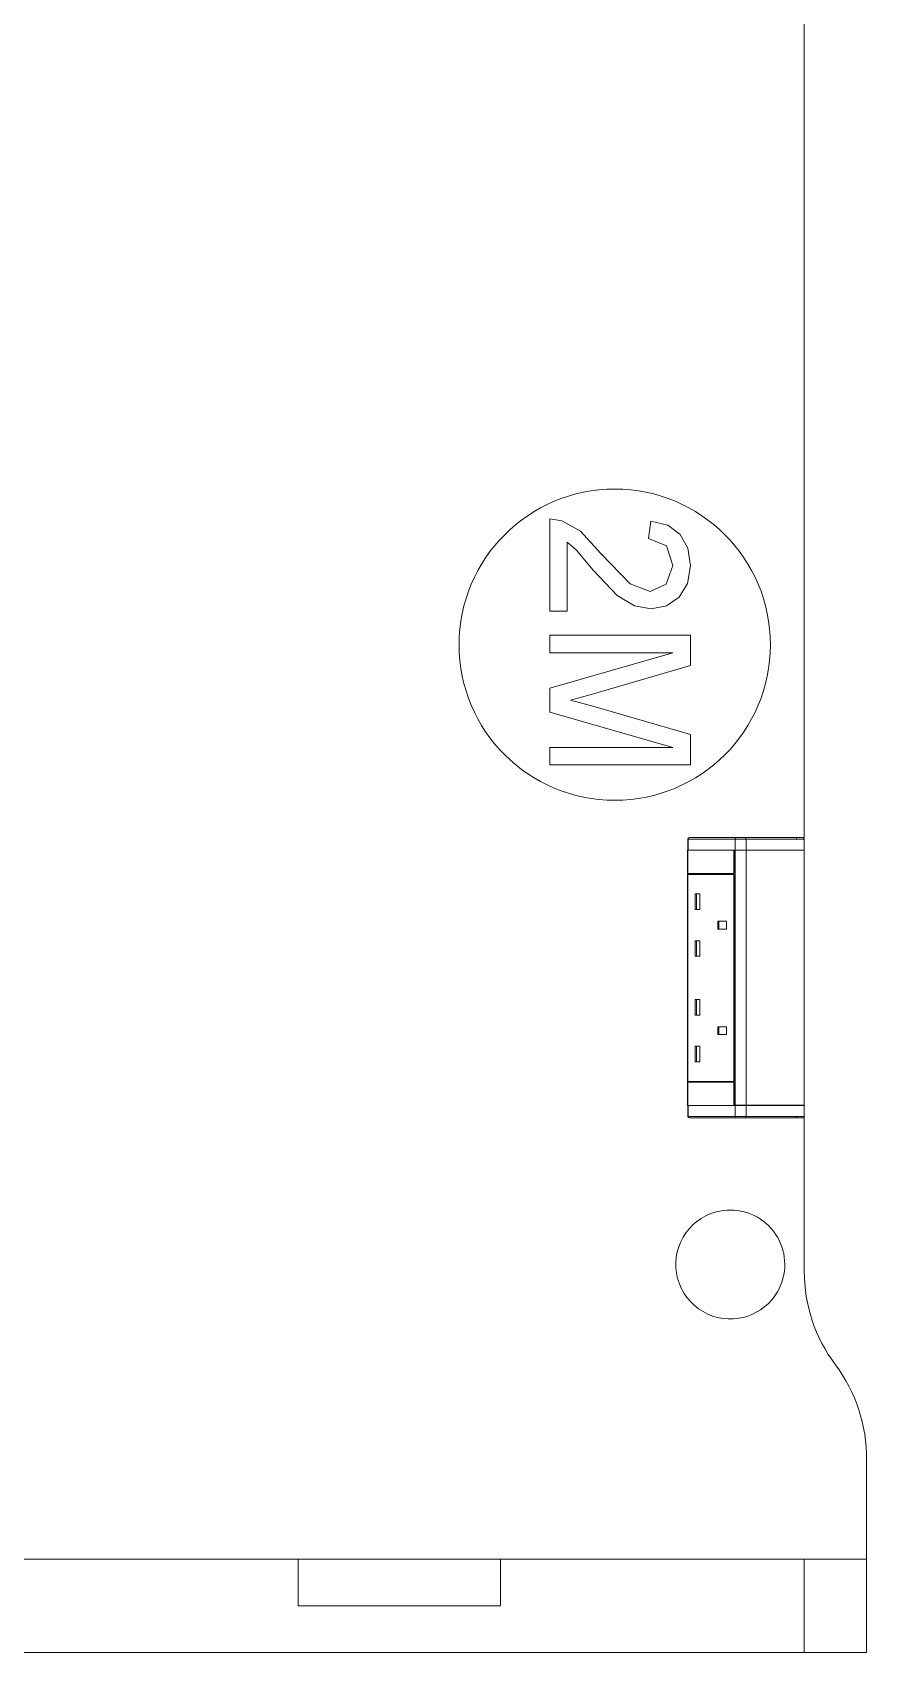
# Model space of a CAD drawing. Header units: millimetres. Extents: x 155927 to 326028, y -36033 to 97293.
# Drawn here: x 158895 to 159431, y 32636 to 33677 of the extents above; entities that cross this region are included whole.
import ezdxf

# ---------------------------------------------------------------- set-up
doc = ezdxf.new("R2010")
doc.units = ezdxf.units.MM
doc.header["$MEASUREMENT"] = 0
doc.layers.add('I-FURN', color=8, linetype='CONTINUOUS', lineweight=9)

msp = doc.modelspace()

# ---------------------------------------------------------------- linework, layer by layer
at = {"layer": 'I-FURN'}
for p, q in [((159390.8, 33158.9), (159390.8, 33991.2)), ((159390.8, 33991.2), (159390.8, 33158.9)), ((159235.1, 33363.6), (159227.3, 33364.8)), ((159227.3, 33364.8), (159227.3, 33305.5)), ((159247.1, 33356.8), (159235.1, 33363.6)), ((159292.3, 33363.4), (159290.8, 33352.1)), ((159303.2, 33360.7), (159292.3, 33363.4)), ((159311.2, 33354.8), (159303.2, 33360.7)), ((159238.6, 33305.5), (159238.6, 33349.9)), ((159238.6, 33349.9), (159244.3, 33344.8)), ((159260.2, 33342.6), (159247.1, 33356.8)), ((159290.8, 33352.1), (159302.3, 33347.4)), ((159316.1, 33346), (159311.2, 33354.8)), ((159244.3, 33344.8), (159255.2, 33331.8)), ((159279, 33323.1), (159260.2, 33342.6)), ((159302.3, 33347.4), (159306.4, 33334.9)), ((159317.7, 33334.6), (159316.1, 33346)), ((159255.2, 33331.8), (159270.7, 33315.6)), ((159306.4, 33334.9), (159302.2, 33322.8)), ((159315.9, 33323.2), (159317.7, 33334.6)), ((159291.8, 33318.2), (159279, 33323.1)), ((159302.2, 33322.8), (159291.8, 33318.2)), ((159310.4, 33314.4), (159315.9, 33323.2)), ((159270.7, 33315.6), (159281.8, 33308.9)), ((159281.8, 33308.9), (159292.5, 33306.9)), ((159292.5, 33306.9), (159302.3, 33308.8)), ((159302.3, 33308.8), (159310.4, 33314.4)), ((159227.3, 33305.5), (159238.6, 33305.5)), ((159227.3, 33290), (159227.3, 33278.7)), ((159317.7, 33290), (159227.3, 33290)), ((159317.7, 33270.5), (159317.7, 33290)), ((159227.3, 33278.7), (159306.4, 33278.7)), ((159306.4, 33278.7), (159227.3, 33256)), ((159254, 33252), (159317.7, 33270.5)), ((159227.3, 33256), (159227.3, 33240.6)), ((159240.6, 33248.3), (159254, 33252)), ((159255.1, 33244.3), (159240.6, 33248.3)), ((159227.3, 33240.6), (159306.4, 33217.9)), ((159317.7, 33226.1), (159255.1, 33244.3)), ((159317.7, 33206.6), (159317.7, 33226.1)), ((159306.4, 33217.9), (159227.3, 33217.9)), ((159227.3, 33217.9), (159227.3, 33206.6)), ((159227.3, 33206.6), (159317.7, 33206.6)), ((159315.8, 33151.8), (159315.8, 33136.8)), ((159345.6, 33151.8), (159315.8, 33151.8)), ((159316, 33151.9), (159316, 33158.9)), ((159316.2, 33158.9), (159316, 33158.9)), ((159316, 33151.9), (159316, 33158.9)), ((159316, 33151.9), (159316, 33158.9)), ((159316.2, 33151.9), (159316, 33151.9)), ((159346.5, 33158.9), (159316.2, 33158.9)), ((159316.2, 33158.9), (159316.2, 33151.9)), ((159346.5, 33151.9), (159316.2, 33151.9)), ((159316.4, 33159.7), (159316.3, 33159.6)), ((159317, 33159.9), (159347.3, 33159.9)), ((159317, 33159.9), (159347.3, 33159.9)), ((159345.6, 33136.8), (159345.6, 33151.8)), ((159345.6, 33151.8), (159348.1, 33151.8)), ((159353.4, 33158.9), (159346.5, 33158.9)), ((159346.5, 33158.9), (159346.5, 33151.9)), ((159353.4, 33151.9), (159346.5, 33151.9)), ((159385.8, 33159.9), (159347.3, 33159.9)), ((159347.3, 33159.9), (159352.8, 33159.9)), ((159352.8, 33159.9), (159389.8, 33159.9)), ((159390.8, 33158.9), (159353.4, 33158.9)), ((159353.4, 33158.9), (159353.4, 33151.9)), ((159390.8, 33151.9), (159353.4, 33151.9)), ((159385.8, 33158.9), (159385.8, 33159.9)), ((159389.8, 33159.9), (159385.8, 33159.9)), ((159389.8, 33159.9), (159389.8, 33159.9)), ((159390.8, 33158.9), (159390.8, 33151.9)), ((159390.8, 33158.9), (159390.8, 33151.9)), ((159316, 32987.9), (159316, 33151.8)), ((159345.8, 33151.8), (159345.8, 33136.8)), ((159346.5, 33151.8), (159345.8, 33151.8)), ((159346.5, 33151.8), (159353.4, 33151.8)), ((159346.5, 32987.9), (159346.5, 33151.8)), ((159353.4, 33151.8), (159390.8, 33151.8)), ((159353.4, 32987.9), (159353.4, 33151.8)), ((159390.8, 33151.8), (159390.8, 32987.9)), ((159390.8, 32987.9), (159390.8, 33151.8)), ((159315.8, 33136.8), (159345.6, 33136.8)), ((159315.8, 33136.3), (159315.8, 33003.3)), ((159315.8, 33136.3), (159345.6, 33136.3)), ((159316.2, 33136.8), (159316.2, 33136.3)), ((159345.6, 33003.3), (159345.6, 33136.3)), ((159345.8, 33136.3), (159345.8, 33003.3)), ((159320.8, 33123.7), (159323.7, 33123.7)), ((159320.8, 33113.7), (159320.8, 33123.7)), ((159321.6, 33113.7), (159321.6, 33123.7)), ((159323.7, 33113.7), (159323.7, 33123.7)), ((159320.8, 33113.7), (159323.7, 33113.7)), ((159335.2, 33106.2), (159340.9, 33106.2)), ((159335.2, 33101.2), (159335.2, 33106.2)), ((159335.2, 33101.2), (159340.9, 33101.2)), ((159335.9, 33101.2), (159335.9, 33106.2)), ((159340.9, 33101.2), (159340.9, 33106.2)), ((159320.8, 33093.7), (159323.7, 33093.7)), ((159320.8, 33083.7), (159320.8, 33093.7)), ((159321.6, 33083.7), (159321.6, 33093.7)), ((159323.7, 33083.7), (159323.7, 33093.7)), ((159320.8, 33083.7), (159323.7, 33083.7)), ((159320.8, 33055.9), (159323.7, 33055.9)), ((159320.8, 33045.9), (159320.8, 33055.9)), ((159321.6, 33045.9), (159321.6, 33055.9)), ((159323.7, 33045.9), (159323.7, 33055.9)), ((159320.8, 33045.9), (159323.7, 33045.9)), ((159335.2, 33038.4), (159340.9, 33038.4)), ((159335.2, 33033.4), (159335.2, 33038.4)), ((159335.9, 33033.4), (159335.9, 33038.4)), ((159340.9, 33038.4), (159340.9, 33033.4)), ((159340.9, 33033.4), (159335.2, 33033.4)), ((159320.8, 33025.9), (159323.7, 33025.9)), ((159320.8, 33015.9), (159320.8, 33025.9)), ((159321.6, 33015.9), (159321.6, 33025.9)), ((159323.7, 33015.9), (159323.7, 33025.9)), ((159320.8, 33015.9), (159323.7, 33015.9)), ((159315.8, 33003.3), (159345.6, 33003.3)), ((159345.6, 33002.8), (159315.8, 33002.8)), ((159315.8, 33002.8), (159315.8, 32987.8)), ((159316.2, 33003.3), (159316.2, 33002.8)), ((159345.6, 32987.8), (159345.6, 33002.8)), ((159345.8, 33002.8), (159345.8, 32987.9)), ((159315.8, 32987.8), (159345.6, 32987.8)), ((159316, 32980.8), (159316, 32987.8)), ((159316, 32980.8), (159316, 32987.8)), ((159316, 32987.8), (159316, 32980.8)), ((159316, 32987.8), (159316.2, 32987.8)), ((159316.2, 32980.8), (159316.2, 32987.8)), ((159316.2, 32987.8), (159346.5, 32987.8)), ((159345.8, 32987.9), (159346.5, 32987.9)), ((159353.4, 32987.9), (159346.5, 32987.9)), ((159346.5, 32980.8), (159346.5, 32987.8)), ((159346.5, 32987.8), (159353.4, 32987.8)), ((159390.8, 32987.9), (159353.4, 32987.9)), ((159353.4, 32980.8), (159353.4, 32987.8)), ((159353.4, 32987.8), (159390.8, 32987.8)), ((159390.8, 32987.8), (159390.8, 32980.8)), ((159390.8, 32980.8), (159390.8, 32987.8)), ((159316, 32980.8), (159316.2, 32980.8)), ((159316.2, 32980.8), (159346.5, 32980.8)), ((159316.3, 32980), (159316.4, 32980)), ((159347.3, 32979.8), (159317, 32979.8)), ((159347.3, 32979.8), (159317, 32979.8)), ((159346.5, 32980.8), (159353.4, 32980.8)), ((159347.3, 32979.8), (159385.8, 32979.8)), ((159352.8, 32979.8), (159347.3, 32979.8)), ((159389.8, 32979.8), (159352.8, 32979.8)), ((159353.4, 32980.8), (159390.8, 32980.8)), ((159385.8, 32979.8), (159385.8, 32980.8)), ((159385.8, 32979.8), (159389.8, 32979.8)), ((159390.8, 32881.2), (159390.8, 32980.8)), ((159390.8, 32980.8), (159390.8, 32881.2)), ((159430.8, 32636.2), (159430.8, 32760.1)), ((159430.8, 32760.1), (159430.8, 32636.2)), ((158630.8, 32696.2), (159065.8, 32696.2)), ((159390.8, 32696.2), (158670.8, 32696.2)), ((159065.8, 32696.2), (159195.8, 32696.2)), ((159065.8, 32696.2), (159065.8, 32666.2)), ((159065.8, 32666.2), (159065.8, 32696.2)), ((159195.8, 32696.2), (159430.8, 32696.2)), ((159195.8, 32696.2), (159195.8, 32666.2)), ((159195.8, 32696.2), (159195.8, 32666.2)), ((159430.8, 32696.2), (159390.8, 32696.2)), ((159390.8, 32696.2), (159390.8, 32636.2)), ((159390.8, 32696.2), (159390.8, 32636.2)), ((159430.8, 32696.2), (159430.8, 32636.2)), ((159430.8, 32696.2), (159430.8, 32636.2)), ((159195.8, 32666.2), (159065.8, 32666.2)), ((159065.8, 32666.2), (159195.8, 32666.2)), ((159430.8, 32636.2), (158630.8, 32636.2)), ((158630.8, 32636.2), (159430.8, 32636.2)), ((159430.8, 32636.2), (158630.8, 32636.2)), ((158670.8, 32636.2), (159390.8, 32636.2)), ((159390.8, 32636.2), (159430.8, 32636.2))]:
    msp.add_line(p, q, dxfattribs=at)
at = {"layer": 'I-FURN', "flags": 128}
for points in [[(159316.1, 33159.4), (159316.1, 33159.4), (159316.1, 33159.3), (159316.1, 33159.3), (159316.1, 33159.2), (159316, 33159.2), (159316, 33159.2), (159316, 33159.1), (159316, 33159.1), (159316, 33159.1), (159316, 33159), (159316, 33159), (159316, 33158.9), (159316, 33158.9), (159316, 33158.9)], [(159347.3, 33159.9), (159347.4, 33159.9), (159347.5, 33159.9), (159347.6, 33159.9), (159347.7, 33159.9), (159347.8, 33159.9), (159347.9, 33159.9), (159348, 33159.9), (159348.2, 33159.9), (159348.3, 33159.9), (159348.4, 33159.9), (159348.6, 33159.9), (159348.7, 33159.9), (159348.8, 33159.9), (159349, 33159.9), (159349.1, 33159.9), (159349.3, 33159.9), (159349.4, 33159.9), (159349.6, 33159.9), (159349.8, 33159.9), (159349.9, 33159.9), (159350.1, 33159.9), (159350.2, 33159.9), (159350.4, 33159.9), (159350.6, 33159.9), (159350.7, 33159.9), (159350.9, 33159.9), (159351, 33159.9), (159351.2, 33159.9), (159351.3, 33159.9), (159351.5, 33159.9), (159351.7, 33159.9), (159351.8, 33159.9), (159352, 33159.9), (159352.1, 33159.9), (159352.3, 33159.9), (159352.4, 33159.9), (159352.5, 33159.9), (159352.7, 33159.9), (159352.8, 33159.9)], [(159352.8, 33159.9), (159355.6, 33159.9), (159358.3, 33159.9), (159360.9, 33159.9), (159363.4, 33159.9), (159365.9, 33159.9), (159368.2, 33159.9), (159370.4, 33159.9), (159372.5, 33159.9), (159374.6, 33159.9), (159376.5, 33159.9), (159378.2, 33159.9), (159379.9, 33159.9), (159381.5, 33159.9), (159382.9, 33159.9), (159384.2, 33159.9), (159385.4, 33159.9), (159386.4, 33159.9), (159387.3, 33159.9), (159388.1, 33159.9), (159388.8, 33159.9), (159389.3, 33159.9), (159389.6, 33159.9), (159389.8, 33159.9)], [(159389.8, 33159.9), (159389.8, 33159.9), (159389.8, 33159.9), (159389.8, 33159.9), (159389.8, 33159.9), (159389.8, 33159.9), (159389.7, 33159.9), (159389.7, 33159.9), (159389.6, 33159.9), (159389.6, 33159.9), (159389.5, 33159.9), (159389.5, 33159.9), (159389.4, 33159.9), (159389.3, 33159.9), (159389.2, 33159.9), (159389.1, 33159.9), (159389, 33159.9), (159389, 33159.9), (159388.8, 33159.9), (159388.7, 33159.9), (159388.6, 33159.9), (159388.5, 33159.9), (159388.4, 33159.9), (159388.3, 33159.9), (159388.1, 33159.9), (159388, 33159.9), (159387.9, 33159.9), (159387.7, 33159.9), (159387.6, 33159.9), (159387.4, 33159.9), (159387.3, 33159.9), (159387.1, 33159.9), (159387, 33159.9), (159386.8, 33159.9), (159386.7, 33159.9), (159386.5, 33159.9), (159386.4, 33159.9), (159386.2, 33159.9), (159386, 33159.9), (159385.9, 33159.9), (159385.8, 33159.9)], [(159390.8, 33158.9), (159390.8, 33158.9), (159390.8, 33159), (159390.8, 33159), (159390.8, 33159), (159390.8, 33159.1), (159390.8, 33159.1), (159390.8, 33159.2), (159390.8, 33159.2), (159390.8, 33159.2), (159390.8, 33159.3), (159390.7, 33159.3), (159390.7, 33159.3), (159390.7, 33159.4), (159390.7, 33159.4), (159390.7, 33159.5), (159390.6, 33159.5), (159390.6, 33159.5), (159390.6, 33159.5), (159390.6, 33159.6), (159390.5, 33159.6), (159390.5, 33159.6), (159390.5, 33159.7), (159390.4, 33159.7), (159390.4, 33159.7), (159390.4, 33159.7), (159390.3, 33159.7), (159390.3, 33159.8), (159390.3, 33159.8), (159390.2, 33159.8), (159390.2, 33159.8), (159390.2, 33159.8), (159390.1, 33159.8), (159390.1, 33159.9), (159390.1, 33159.9), (159390, 33159.9), (159390, 33159.9), (159389.9, 33159.9), (159389.9, 33159.9), (159389.9, 33159.9), (159389.8, 33159.9)], [(159316, 32980.8), (159316, 32980.7), (159316, 32980.7), (159316, 32980.6), (159316, 32980.6), (159316, 32980.6), (159316, 32980.5), (159316, 32980.5), (159316, 32980.4), (159316.1, 32980.4), (159316.1, 32980.4), (159316.1, 32980.3), (159316.1, 32980.3), (159316.1, 32980.3)], [(159352.8, 32979.8), (159352.7, 32979.8), (159352.5, 32979.8), (159352.4, 32979.8), (159352.3, 32979.8), (159352.1, 32979.8), (159352, 32979.8), (159351.8, 32979.8), (159351.7, 32979.8), (159351.5, 32979.8), (159351.3, 32979.8), (159351.2, 32979.8), (159351, 32979.8), (159350.9, 32979.8), (159350.7, 32979.8), (159350.6, 32979.8), (159350.4, 32979.8), (159350.2, 32979.8), (159350.1, 32979.8), (159349.9, 32979.8), (159349.8, 32979.8), (159349.6, 32979.8), (159349.4, 32979.8), (159349.3, 32979.8), (159349.1, 32979.8), (159349, 32979.8), (159348.8, 32979.8), (159348.7, 32979.8), (159348.6, 32979.8), (159348.4, 32979.8), (159348.3, 32979.8), (159348.2, 32979.8), (159348, 32979.8), (159347.9, 32979.8), (159347.8, 32979.8), (159347.7, 32979.8), (159347.6, 32979.8), (159347.5, 32979.8), (159347.4, 32979.8), (159347.3, 32979.8)], [(159389.8, 32979.8), (159389.6, 32979.8), (159389.1, 32979.8), (159388.6, 32979.8), (159387.9, 32979.8), (159387.1, 32979.8), (159386.1, 32979.8), (159385.1, 32979.8), (159383.9, 32979.8), (159382.5, 32979.8), (159381.1, 32979.8), (159379.5, 32979.8), (159377.8, 32979.8), (159376, 32979.8), (159374, 32979.8), (159372, 32979.8), (159369.8, 32979.8), (159367.6, 32979.8), (159365.2, 32979.8), (159362.8, 32979.8), (159360.2, 32979.8), (159357.6, 32979.8), (159354.9, 32979.8), (159352.8, 32979.8)], [(159385.8, 32979.8), (159386, 32979.8), (159386.2, 32979.8), (159386.3, 32979.8), (159386.5, 32979.8), (159386.6, 32979.8), (159386.8, 32979.8), (159386.9, 32979.8), (159387.1, 32979.8), (159387.3, 32979.8), (159387.4, 32979.8), (159387.5, 32979.8), (159387.7, 32979.8), (159387.8, 32979.8), (159388, 32979.8), (159388.1, 32979.8), (159388.2, 32979.8), (159388.4, 32979.8), (159388.5, 32979.8), (159388.6, 32979.8), (159388.7, 32979.8), (159388.8, 32979.8), (159388.9, 32979.8), (159389, 32979.8), (159389.1, 32979.8), (159389.2, 32979.8), (159389.3, 32979.8), (159389.4, 32979.8), (159389.4, 32979.8), (159389.5, 32979.8), (159389.6, 32979.8), (159389.6, 32979.8), (159389.7, 32979.8), (159389.7, 32979.8), (159389.8, 32979.8), (159389.8, 32979.8), (159389.8, 32979.8), (159389.8, 32979.8), (159389.8, 32979.8), (159389.8, 32979.8)], [(159389.8, 32979.8), (159389.9, 32979.8), (159389.9, 32979.8), (159390, 32979.8), (159390, 32979.8), (159390, 32979.8), (159390.1, 32979.8), (159390.1, 32979.8), (159390.2, 32979.8), (159390.2, 32979.8), (159390.2, 32979.8), (159390.3, 32979.9), (159390.3, 32979.9), (159390.3, 32979.9), (159390.4, 32979.9), (159390.4, 32979.9), (159390.4, 32980), (159390.5, 32980), (159390.5, 32980), (159390.5, 32980), (159390.6, 32980.1), (159390.6, 32980.1), (159390.6, 32980.1), (159390.6, 32980.2), (159390.7, 32980.2), (159390.7, 32980.2), (159390.7, 32980.3), (159390.7, 32980.3), (159390.7, 32980.3), (159390.8, 32980.4), (159390.8, 32980.4), (159390.8, 32980.4), (159390.8, 32980.5), (159390.8, 32980.5), (159390.8, 32980.6), (159390.8, 32980.6), (159390.8, 32980.6), (159390.8, 32980.7), (159390.8, 32980.7), (159390.8, 32980.8), (159390.8, 32980.8)], [(159389.8, 32979.8), (159389.8, 32979.8), (159389.8, 32979.8)]]:
    msp.add_lwpolyline(points, dxfattribs=at)
at = {"layer": 'I-FURN'}
for centre, radius, start, end in [((159269.1, 33283.9), 100, 90, 270), ((159269.1, 33283.9), 100, 270, 90), ((159343.3, 32885.6), 35, 105, 285), ((159343.3, 32885.6), 35, 345.2996, 105), ((159490.8, 32881.2), 100, 180, 216.8699), ((159490.8, 32881.2), 100, 180, 216.8699), ((159343.3, 32885.6), 35, 285, 345), ((159330.8, 32761.2), 100, 359.3744, 36.8699), ((159330.8, 32761.2), 100, 359.3744, 36.8699)]:
    msp.add_arc(centre, radius, start, end, dxfattribs=at)
at = {"layer": 'I-FURN', "extrusion": (0, 0, -1)}
for centre, major_axis, ratio, start_param, end_param in [((159317, 33158.9), (0, 1), 0.819152, 4.712389, 6.283185), ((159347.3, 33158.9), (0, 1), 0.819152, 4.712389, 6.283185), ((159352.8, 33158.9), (0, 1), 0.56467, 0, 1.570796), ((159389.8, 33158.9), (0, 1), 0.998113, 0, 1.570796), ((159317, 32980.8), (0, -1), 0.819152, 0, 1.570796), ((159347.3, 32980.8), (0, 1), 0.819152, 3.141593, 4.712389), ((159352.8, 32980.8), (0, 1), 0.56467, 1.570796, 3.141593), ((159389.8, 32980.8), (0, 1), 0.998113, 1.570796, 3.141593)]:
    msp.add_ellipse(centre, major_axis=major_axis, ratio=ratio, start_param=start_param, end_param=end_param, dxfattribs=at)

doc.saveas('drawing.dxf')
